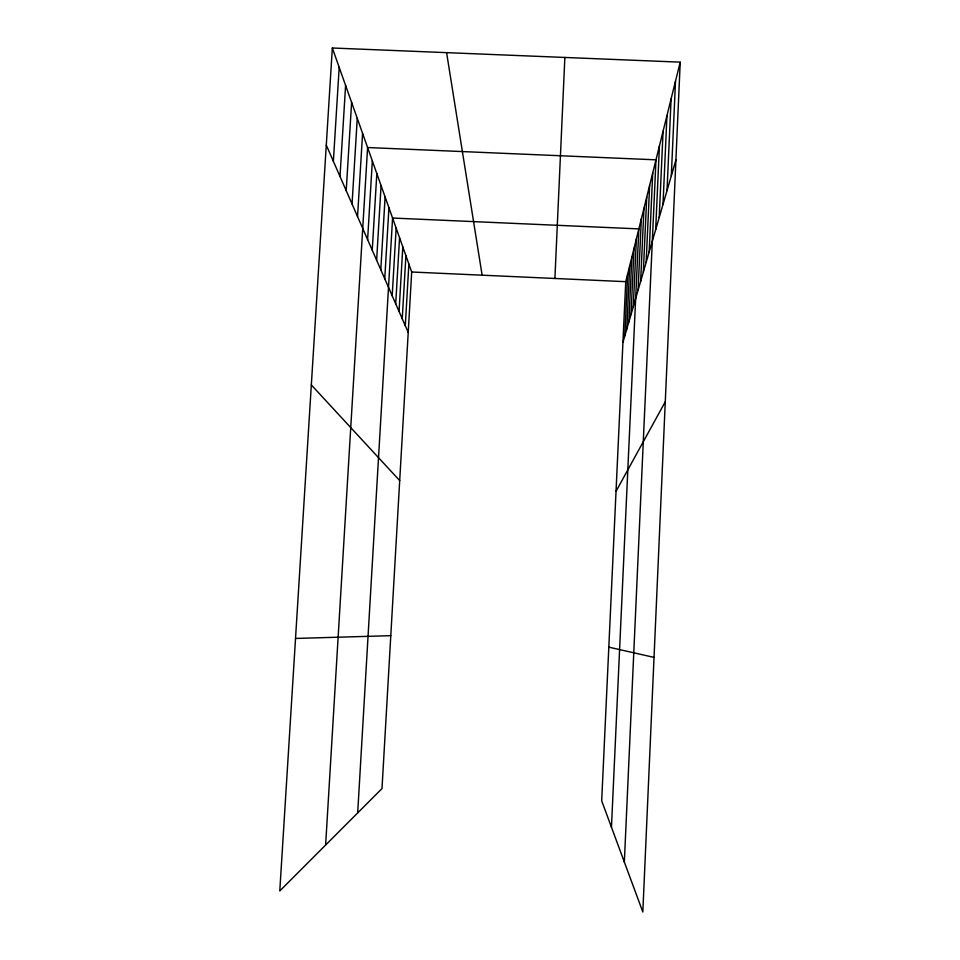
<?xml version="1.0" encoding="UTF-8"?>
<svg xmlns="http://www.w3.org/2000/svg" width="960" height="960" viewBox="0 0 960 960"><rect width="100%" height="100%" fill="white"/><g stroke="black" fill="none" stroke-linecap="round" stroke-linejoin="round"><path stroke-width="1.44" d="M659.22 217.464L663.084 131.22M663 204.456L666.96 115.572M667.02 190.596L671.1 98.916M671.316 175.812L675.504 81.144M680.22 62.148L642.828 912L601.692 800.832L625.752 281.676L680.22 62.148L332.34 48L279.78 890.94L381.996 788.58L411.696 272.004L332.34 48M554.904 278.472L564.864 57.456M624.816 335.892L627.684 273.864M626.784 329.112L629.712 265.692M628.848 322.02L631.836 257.136M631.008 314.592L634.056 248.184M633.276 306.792L636.396 238.776M611.46 827.22L638.844 228.9L392.58 218.04L357.684 812.916M638.076 290.232L641.34 218.832M640.632 281.448L643.968 208.248M643.32 272.196L646.728 197.1M646.152 262.44L649.644 185.352M649.152 252.132L652.728 172.944M624.348 862.068L655.98 159.828L367.596 147.528L325.62 845.028M655.668 229.704L659.424 145.944M399.06 311.448L402.804 246.912M402.252 318.756L405.9 255.66M405.3 325.728L408.864 264.012M372.252 250.176L376.824 173.568M376.632 260.196L381.072 185.556M380.796 269.712L385.104 196.944M384.756 278.748L388.932 207.756M392.196 295.776L396.156 228.132M395.712 303.804L399.552 237.744M346.212 190.656L351.612 102.408M352.056 204L357.264 118.356M357.552 216.564L362.58 133.368M367.62 239.592L372.336 160.908M333.372 161.292L339.192 67.332M339.996 176.448L345.6 85.428M622.932 342.372L675.912 160.008M616.032 491.292L665.268 401.784M295.524 638.448L390.78 635.676M411.696 272.004L625.752 281.676M608.82 647.148L654.024 657.384M311.328 384.936L399.696 480.588M326.28 145.092L408.216 332.4M446.592 52.644L482.124 275.184"/></g></svg>
